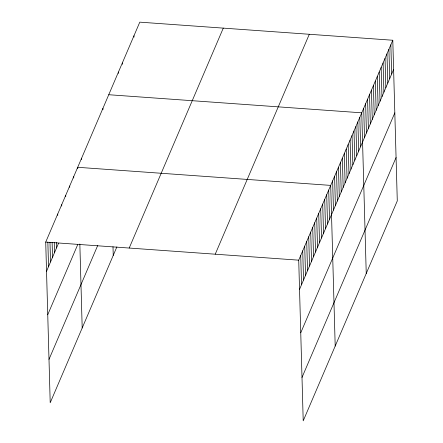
<?xml version="1.0" encoding="UTF-8"?>
<svg xmlns="http://www.w3.org/2000/svg" width="443" height="443" viewBox="0 0 443 443"><rect width="100%" height="100%" fill="white"/><g stroke="black" fill="none" stroke-linecap="round" stroke-linejoin="round"><path stroke-width="0.66" d="M116.874 246.901L50.209 402.753L45.718 242.077L139.789 22.15L392.791 40.247L397.282 200.923L303.211 420.85L298.72 260.168L392.791 40.247M46.537 271.299L58.531 243.257M47.744 314.68L77.73 244.575M48.996 359.373L97.715 245.477M129.206 248.047L223.283 28.119M215.232 254.199L309.303 34.272M299.534 289.39L393.611 69.468M300.747 332.771L394.824 112.849M301.999 377.469L396.07 157.542M108.745 94.724L361.748 112.821L366.239 273.503M45.718 242.077L298.72 260.168M390.853 44.782L391.667 74.003M388.915 49.317L389.729 78.538M386.972 53.852L387.791 83.074M385.033 58.387L385.847 87.609M383.09 62.923L383.909 92.144M381.152 67.463L381.966 96.679M379.214 71.999L380.028 101.22M377.27 76.534L378.089 105.755M375.332 81.069L376.146 110.29M373.394 85.604L374.208 114.826M371.45 90.139L372.27 119.361M369.512 94.675L370.326 123.896M367.568 99.21L368.388 128.431M365.63 103.751L366.444 132.972M363.692 108.286L364.506 137.507M359.81 117.356L360.624 146.578M357.866 121.891L358.686 151.113M355.928 126.427L356.742 155.648M353.99 130.962L354.804 160.183M352.047 135.503L352.866 164.724M350.108 140.038L350.922 169.259M348.17 144.573L348.984 173.794M346.227 149.108L347.046 178.33M344.289 153.643L345.103 182.865M342.345 158.179L343.164 187.4M340.407 162.714L341.221 191.935M338.469 167.255L339.283 196.47M336.525 171.79L337.344 201.011M334.587 176.325L335.401 205.546M332.643 180.86L333.463 210.082M335.196 346.077L330.705 185.395L77.702 167.299L77.741 168.661M328.706 190.069L329.52 219.291M326.707 194.743L327.521 223.964M324.708 199.416L325.522 228.638M322.709 204.09L323.523 233.311M320.71 208.764L321.524 237.985M318.711 213.437L319.525 242.659M316.712 218.111L317.526 247.332M314.713 222.785L315.527 252.006M312.714 227.458L313.528 256.68M310.715 232.132L311.529 261.353M308.716 236.806L309.53 266.021M306.717 241.479L307.531 270.695M304.718 246.147L305.532 275.369M302.719 250.821L303.533 280.042M300.719 255.495L301.533 284.716M133.969 35.756L134.007 37.118M122.329 62.972L122.368 64.335M118.447 72.043L118.486 73.405M112.993 246.729L113.236 255.406M102.926 108.336L102.964 109.692M81.584 158.229L81.623 159.585M79.845 244.027L82.193 327.981M73.704 176.646L73.743 178.008M69.706 185.994L69.745 187.356M65.708 195.341L65.747 196.698M61.71 204.688L61.749 206.045M57.712 214.035L57.751 215.392M56.377 242.493L56.532 247.93M54.245 242.41L54.533 252.604M52.113 242.327L52.534 257.278M49.981 242.243L50.535 261.951M47.85 242.16L48.536 266.625"/></g></svg>
